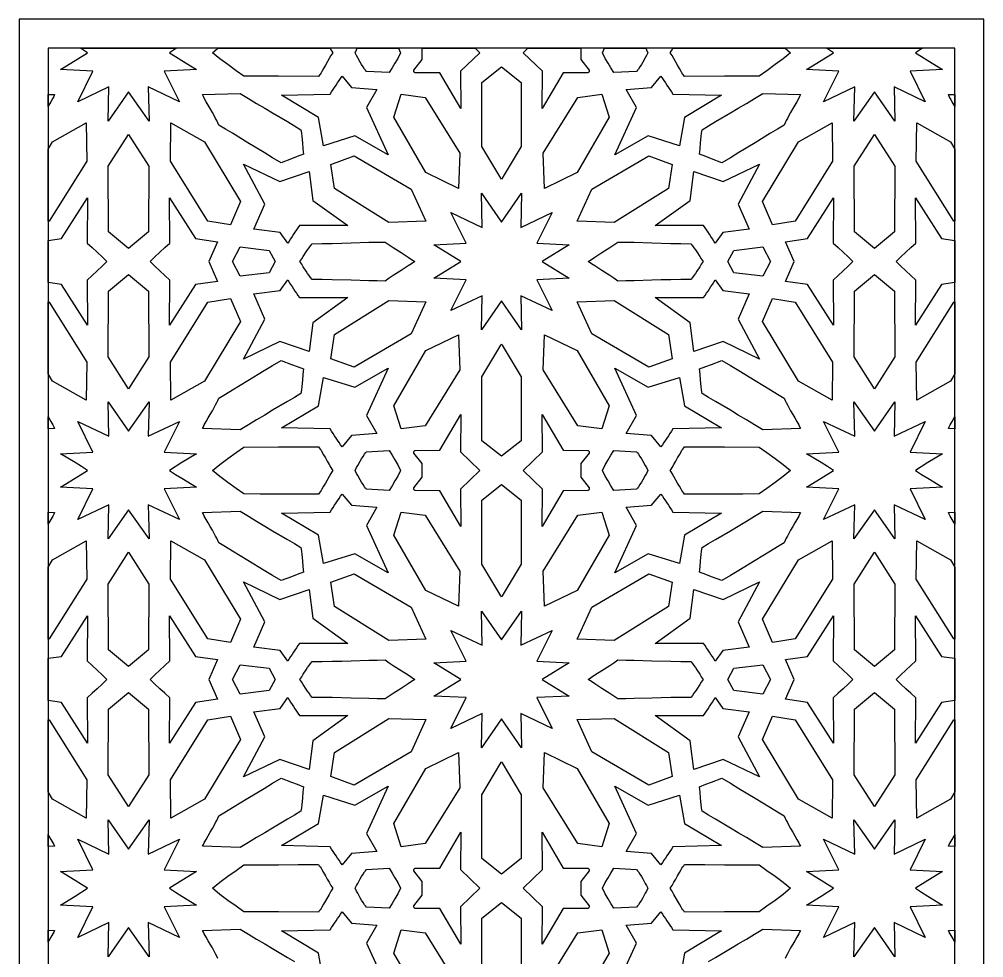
# Model space of a CAD drawing. Extents: x -500 to 500, y -1115 to 1115.
# Drawn here: x -500 to 500, y 142 to 1115 of the extents above; entities that cross this region are included whole.
import ezdxf

# ---------------------------------------------------------------- set-up
doc = ezdxf.new("R2010")
doc.units = 0
doc.layers.add('LAYER_1', color=18, linetype='CONTINUOUS')

msp = doc.modelspace()

# ---------------------------------------------------------------- linework, layer by layer
at = {"layer": 'LAYER_1'}
for points in [[(-500, -1115), (500, -1115), (500, 1115), (-500, 1115)], [(-470, 1085), (-470, -1085), (470, -1085), (470, 1085)], [(-344.4, 1080.4), (-338, 1076.4), (-331.3, 1072.3), (-316.3, 1063.1), (-349.8, 1061.3), (-334, 1029.6), (-366.3, 1044.9), (-365.5, 1009.4), (-386.7, 1039.7), (-407.9, 1009.4), (-407.2, 1044.9), (-439.4, 1029.6), (-423.7, 1061.3), (-457.2, 1063.1), (-442.1, 1072.3), (-429.1, 1080.4), (-435.4, 1084.4), (-436.4, 1085), (-337, 1085)], [(-176.8, 1083.4), (-175.9, 1081.9), (-174.9, 1080.4), (-175.9, 1078.9), (-176.8, 1077.4), (-178.8, 1074.2), (-182.5, 1067.4), (-184.4, 1064.1), (-186.2, 1061), (-187.1, 1059.5), (-188, 1058.2), (-188.9, 1056.9), (-189.8, 1055.8), (-231.2, 1056), (-250.3, 1056.1), (-267.3, 1056.1), (-275.2, 1061.7), (-283.8, 1068), (-292.2, 1074.1), (-299.8, 1080.4), (-294.3, 1085), (-177.8, 1085)], [(-104.7, 1080.4), (-107.5, 1074.5), (-110.5, 1069.5), (-113.5, 1064.6), (-116.6, 1059.7), (-140, 1061), (-141, 1062.2), (-141.9, 1063.4), (-143.5, 1065.8), (-145, 1068.2), (-146.5, 1070.6), (-149.1, 1075.2), (-150.4, 1077.4), (-151.8, 1080.4), (-150.4, 1083.4), (-149.5, 1085), (-106.9, 1085)], [(-22.6, 1080.4), (-42.4, 1061.1), (-42.1, 1022.4), (-63.8, 1059.4), (-89.5, 1059.6), (-89.9, 1059.7), (-90.2, 1060), (-90.5, 1060.3), (-90.8, 1060.7), (-90.9, 1061.2), (-91, 1061.6), (-91, 1062.1), (-90.8, 1062.4), (-82.3, 1073.3), (-82.3, 1080.4), (-82.3, 1085), (-27.3, 1085)], [(82.3, 1080.4), (82.3, 1073.3), (90.8, 1062.4), (91, 1062.1), (91, 1061.6), (90.9, 1061.2), (90.8, 1060.7), (90.5, 1060.3), (90.2, 1060), (89.9, 1059.7), (89.5, 1059.6), (63.8, 1059.4), (42.1, 1022.4), (42.4, 1061.1), (22.6, 1080.4), (27.3, 1085), (82.3, 1085)], [(150.4, 1083.4), (151.8, 1080.4), (150.4, 1077.4), (149.1, 1075.2), (146.5, 1070.6), (145, 1068.2), (143.5, 1065.8), (141.9, 1063.4), (141, 1062.2), (140, 1061), (116.6, 1059.7), (113.5, 1064.6), (110.5, 1069.5), (107.5, 1074.5), (104.7, 1080.4), (106.9, 1085), (149.5, 1085)], [(299.8, 1080.4), (292.2, 1074.1), (283.8, 1068), (275.2, 1061.7), (267.3, 1056.1), (250.3, 1056.1), (231.2, 1056), (189.8, 1055.8), (188.9, 1056.9), (188, 1058.2), (187.1, 1059.5), (186.2, 1061), (184.4, 1064.1), (182.5, 1067.4), (178.8, 1074.2), (176.8, 1077.4), (175.9, 1078.9), (174.9, 1080.4), (175.9, 1081.9), (176.8, 1083.4), (177.8, 1085), (294.3, 1085)], [(429.1, 1080.4), (435.4, 1076.4), (442.1, 1072.3), (457.2, 1063.1), (423.7, 1061.3), (439.4, 1029.6), (407.2, 1044.9), (407.9, 1009.4), (386.7, 1039.7), (365.5, 1009.4), (366.3, 1044.9), (334, 1029.6), (349.8, 1061.3), (316.3, 1063.1), (331.3, 1072.3), (344.4, 1080.4), (338, 1084.4), (337.1, 1085), (436.4, 1085)], [(20.4, 1049.5), (20.4, 983.3), (0.7, 950.4), (0, 949.4), (-0.7, 950.4), (-20.4, 983.3), (-20.4, 1049.5), (0, 1065.7)], [(-155.5, 1044.3), (-129.3, 1042.2), (-140.1, 1023.5), (-117.5, 974.5), (-152.1, 994.1), (-184.6, 984), (-189.9, 1013.3), (-228, 1036.2), (-177.7, 1037.4), (-176.2, 1039.7), (-174.7, 1042.1), (-173.1, 1044.4), (-171.6, 1046.8), (-170, 1049.1), (-168.4, 1051.4), (-166.8, 1053.7), (-165.2, 1056)], [(165.2, 1056), (166.8, 1053.7), (168.4, 1051.4), (170, 1049.1), (171.6, 1046.8), (173.1, 1044.4), (174.7, 1042.1), (176.2, 1039.7), (177.7, 1037.4), (228, 1036.2), (189.9, 1013.3), (184.6, 984), (152.1, 994.1), (117.5, 974.5), (140.1, 1023.5), (129.3, 1042.2), (155.5, 1044.3)], [(-463.5, 1036.9), (-464.3, 1035), (-465.2, 1033.2), (-467.2, 1029.6), (-469.2, 1026), (-470, 1024.7), (-470, 1037.1)], [(-262.4, 1033), (-253.9, 1027.8), (-245.5, 1022.9), (-237.3, 1018), (-221.8, 1008.9), (-214.7, 1004.6), (-208, 1000.5), (-207.5, 996.9), (-207.1, 993.4), (-206.5, 986.9), (-205.9, 980.8), (-205.5, 977.9), (-205.2, 975.1), (-211.9, 972.6), (-217.7, 970.4), (-228.5, 966.3), (-237.3, 971.5), (-246.1, 976.8), (-263, 987.1), (-278.8, 996.8), (-286.1, 1001.2), (-293, 1005.3), (-294.1, 1007.8), (-295.3, 1010.1), (-296.4, 1012.3), (-297.6, 1014.5), (-299.8, 1018.5), (-302.1, 1022.4), (-304.2, 1026), (-306.3, 1029.6), (-308.2, 1033.2), (-309.1, 1035), (-310, 1036.9), (-270.9, 1038.2)], [(-79.3, 1034.1), (-43.1, 976.2), (-44.6, 939.7), (-78.4, 956.2), (-111.8, 1013.4), (-104.1, 1037.3)], [(111.8, 1013.4), (78.4, 956.2), (44.6, 939.7), (43.1, 976.2), (79.3, 1034.1), (104.1, 1037.3)], [(310, 1036.9), (309.1, 1035), (308.2, 1033.2), (306.3, 1029.6), (304.2, 1026), (302.1, 1022.4), (299.8, 1018.5), (297.6, 1014.5), (296.4, 1012.3), (295.3, 1010.1), (294.1, 1007.8), (293, 1005.3), (286.1, 1001.2), (278.8, 996.8), (263, 987.1), (246.1, 976.8), (237.3, 971.5), (228.5, 966.3), (217.7, 970.4), (211.9, 972.6), (205.2, 975.1), (205.5, 977.9), (205.9, 980.8), (206.5, 986.9), (207.1, 993.4), (207.5, 996.9), (208, 1000.5), (214.7, 1004.6), (221.8, 1008.9), (237.3, 1018), (245.5, 1022.9), (253.9, 1027.8), (262.4, 1033), (270.9, 1038.2)], [(470, 1024.7), (469.2, 1026), (467.2, 1029.6), (465.2, 1033.2), (464.3, 1035), (463.5, 1036.9), (470, 1037.1)], [(-430.1, 968), (-469, 905.8), (-470, 905.6), (-470, 980.3), (-465.4, 987.9), (-430.8, 1007.5)], [(-308.1, 987.9), (-270.6, 926.1), (-281.1, 902.1), (-304.4, 905.8), (-343.3, 968), (-342.7, 1007.5)], [(343.3, 968), (304.4, 905.8), (281.1, 902.1), (270.6, 926.1), (308.1, 987.9), (342.7, 1007.5)], [(465.4, 987.9), (470, 980.3), (470, 905.6), (469, 905.8), (430.1, 968), (430.8, 1007.5)], [(-365.8, 962.7), (-366, 894.6), (-386.7, 877.3), (-407.4, 894.6), (-407.7, 962.7), (-386.8, 995.6), (-386.7, 995.6), (-386.7, 995.6)], [(407.7, 962.7), (407.4, 894.6), (386.7, 877.3), (366, 894.6), (365.8, 962.7), (386.7, 995.6), (386.7, 995.6), (386.8, 995.6)], [(-93.5, 938.8), (-78.4, 905.6), (-116.8, 904.3), (-173.2, 939.5), (-176.9, 964.5), (-152.7, 973.4)], [(176.9, 964.5), (173.2, 939.5), (116.8, 904.3), (78.4, 905.6), (93.5, 938.8), (152.7, 973.4)], [(-229.7, 946.8), (-199.3, 957.1), (-195.7, 927.3), (-159.2, 901.1), (-209.5, 901.1), (-211.1, 898.9), (-212.6, 896.6), (-214.2, 894.4), (-215.7, 892.1), (-217.2, 889.8), (-218.7, 887.5), (-220.1, 885.1), (-221.6, 882.8), (-229.5, 893.9), (-256.7, 897.4), (-245.5, 923.4), (-267.6, 964.9)], [(245.5, 923.4), (256.7, 897.4), (229.5, 893.9), (221.6, 882.8), (220.1, 885.1), (218.7, 887.5), (217.2, 889.8), (215.7, 892.1), (214.2, 894.4), (212.6, 896.6), (211.1, 898.9), (209.5, 901.1), (159.2, 901.1), (195.7, 927.3), (199.3, 957.1), (229.7, 946.8), (267.6, 964.9)], [(20.2, 899.2), (52.5, 914.6), (36.7, 882.8), (70.2, 881.1), (42.1, 863.9), (70.2, 846.7), (36.7, 844.9), (52.5, 813.2), (20.2, 828.5), (20.9, 793), (0, 823), (-20.9, 793), (-20.2, 828.5), (-52.5, 813.2), (-36.7, 844.9), (-70.2, 846.7), (-42.1, 863.9), (-70.2, 881.1), (-36.7, 882.8), (-52.5, 914.6), (-20.2, 899.2), (-20.9, 934.7), (0, 904.7), (20.9, 934.7)], [(-429.7, 883), (-424.5, 878.3), (-419.3, 873.5), (-414.2, 868.7), (-409.1, 863.9), (-414.2, 859), (-419.3, 854.2), (-424.5, 849.4), (-429.7, 844.7), (-429.4, 797.9), (-456.1, 840.1), (-470, 842), (-470, 885.7), (-456.1, 887.6), (-429.4, 929.8)], [(-317.4, 887.6), (-294.6, 884.4), (-303.3, 863.9), (-294.6, 843.3), (-317.4, 840.1), (-344.1, 797.9), (-343.8, 844.7), (-349, 849.4), (-354.1, 854.2), (-359.3, 859), (-364.3, 863.9), (-359.3, 868.7), (-354.1, 873.5), (-349, 878.3), (-343.8, 883), (-344.1, 929.8)], [(343.8, 883), (349, 878.3), (354.1, 873.5), (359.3, 868.7), (364.3, 863.9), (359.3, 859), (354.1, 854.2), (349, 849.4), (343.8, 844.7), (344.1, 797.9), (317.4, 840.1), (294.6, 843.3), (303.3, 863.9), (294.6, 884.4), (317.4, 887.6), (344.1, 929.8)], [(456.1, 887.6), (470, 885.7), (470, 842), (456.1, 840.1), (429.4, 797.9), (429.7, 844.7), (424.5, 849.4), (419.3, 854.2), (414.2, 859), (409.1, 863.9), (414.2, 868.7), (419.3, 873.5), (424.5, 878.3), (429.7, 883), (429.4, 929.8)], [(-116.4, 881.1), (-112.3, 878.4), (-104.2, 873.2), (-96.7, 868.4), (-93.2, 866.1), (-89.8, 863.9), (-93.2, 861.6), (-96.7, 859.3), (-104.2, 854.5), (-112.3, 849.3), (-116.4, 846.6), (-120.6, 843.7), (-128.8, 843.8), (-137.4, 843.9), (-155.8, 844.5), (-175.5, 845), (-185.8, 845.2), (-196.2, 845.3), (-197.9, 847.4), (-199.5, 849.5), (-201, 851.6), (-202.5, 853.8), (-205.5, 858.5), (-207.2, 861.1), (-209.1, 863.9), (-207.2, 866.6), (-205.5, 869.2), (-202.5, 873.9), (-201, 876.1), (-199.5, 878.2), (-197.9, 880.3), (-196.2, 882.4), (-185.8, 882.5), (-175.5, 882.7), (-165.5, 882.9), (-155.8, 883.2), (-137.4, 883.8), (-128.8, 883.9), (-120.6, 884)], [(128.8, 883.9), (137.4, 883.8), (155.8, 883.2), (175.5, 882.7), (185.8, 882.5), (196.2, 882.4), (197.9, 880.3), (199.5, 878.2), (201, 876.1), (202.5, 873.9), (205.5, 869.2), (207.2, 866.6), (209.1, 863.9), (207.2, 861.1), (205.5, 858.5), (202.5, 853.8), (201, 851.6), (199.5, 849.5), (197.9, 847.4), (196.2, 845.3), (185.8, 845.2), (175.5, 845), (165.5, 844.8), (155.8, 844.5), (137.4, 843.9), (128.8, 843.8), (120.6, 843.7), (116.4, 846.6), (112.3, 849.3), (104.2, 854.5), (96.7, 859.3), (93.2, 861.6), (89.8, 863.9), (93.2, 866.1), (96.7, 868.4), (104.2, 873.2), (112.3, 878.4), (116.4, 881.1), (120.6, 884)], [(-241, 875.5), (-234.7, 863.9), (-241, 852.2), (-270.9, 848.6), (-279, 863.9), (-270.9, 879.1)], [(279, 863.9), (270.9, 848.6), (241, 852.2), (234.7, 863.9), (241, 875.5), (270.9, 879.1)], [(-366, 833.1), (-365.8, 765), (-386.7, 732.1), (-386.7, 732.1), (-386.8, 732.1), (-407.7, 765), (-407.4, 833.1), (-386.7, 850.4)], [(407.4, 833.1), (407.7, 765), (386.8, 732.1), (386.7, 732.1), (386.7, 732.1), (365.8, 765), (366, 833.1), (386.7, 850.4)], [(-221.6, 844.9), (-220.1, 842.6), (-218.7, 840.2), (-217.2, 837.9), (-215.7, 835.6), (-214.2, 833.3), (-212.6, 831.1), (-211.1, 828.8), (-209.5, 826.6), (-159.2, 826.6), (-195.7, 800.4), (-199.3, 770.6), (-229.7, 780.9), (-267.6, 762.8), (-245.5, 804.3), (-256.7, 830.3), (-229.5, 833.8)], [(229.5, 833.8), (256.7, 830.3), (245.5, 804.3), (267.6, 762.8), (229.7, 780.9), (199.3, 770.6), (195.7, 800.4), (159.2, 826.6), (209.5, 826.6), (211.1, 828.8), (212.6, 831.1), (214.2, 833.3), (215.7, 835.6), (217.2, 837.9), (218.7, 840.2), (220.1, 842.6), (221.6, 844.9)], [(-469, 821.9), (-430.1, 759.7), (-430.8, 720.2), (-465.4, 739.8), (-470, 747.4), (-470, 822.1)], [(-270.6, 801.6), (-308.1, 739.8), (-342.7, 720.2), (-343.3, 759.7), (-304.4, 821.9), (-281.1, 825.6)], [(-78.4, 822.1), (-93.5, 788.9), (-152.7, 754.3), (-176.9, 763.2), (-173.2, 788.2), (-116.8, 823.4)], [(173.2, 788.2), (176.9, 763.2), (152.7, 754.3), (93.5, 788.9), (78.4, 822.1), (116.8, 823.4)], [(304.4, 821.9), (343.3, 759.7), (342.7, 720.2), (308.1, 739.8), (270.6, 801.6), (281.1, 825.6)], [(470, 747.4), (465.4, 739.8), (430.8, 720.2), (430.1, 759.7), (469, 821.9), (470, 822.1)], [(-43.1, 751.5), (-79.3, 693.6), (-104.1, 690.4), (-111.8, 714.3), (-78.4, 771.5), (-44.6, 788)], [(78.4, 771.5), (111.8, 714.3), (104.1, 690.4), (79.3, 693.6), (43.1, 751.5), (44.6, 788)], [(0.7, 777.3), (20.4, 744.4), (20.4, 678.2), (0, 662), (-20.4, 678.2), (-20.4, 744.4), (-0.7, 777.3), (0, 778.5)], [(-217.7, 757.3), (-211.9, 755.1), (-205.2, 752.6), (-205.5, 749.8), (-205.9, 746.9), (-206.5, 740.8), (-207.1, 734.3), (-207.5, 730.8), (-208, 727.2), (-214.7, 723.1), (-221.8, 718.8), (-237.3, 709.7), (-245.5, 704.8), (-253.9, 699.9), (-262.4, 694.7), (-270.9, 689.5), (-310, 690.8), (-309.1, 692.7), (-308.2, 694.5), (-306.3, 698.1), (-304.2, 701.7), (-302.1, 705.3), (-299.8, 709.2), (-297.6, 713.2), (-296.4, 715.4), (-295.3, 717.6), (-294.1, 719.9), (-293, 722.4), (-286.1, 726.5), (-278.8, 730.9), (-263, 740.6), (-246.1, 750.9), (-237.3, 756.2), (-228.5, 761.4)], [(237.3, 756.2), (246.1, 750.9), (263, 740.6), (278.8, 730.9), (286.1, 726.5), (293, 722.4), (294.1, 719.9), (295.3, 717.6), (296.4, 715.4), (297.6, 713.2), (299.8, 709.2), (302.1, 705.3), (304.2, 701.7), (306.3, 698.1), (308.2, 694.5), (309.1, 692.7), (310, 690.8), (270.9, 689.5), (262.4, 694.7), (253.9, 699.9), (245.5, 704.8), (237.3, 709.7), (221.8, 718.8), (214.7, 723.1), (208, 727.2), (207.5, 730.8), (207.1, 734.3), (206.5, 740.8), (205.9, 746.9), (205.5, 749.8), (205.2, 752.6), (211.9, 755.1), (217.7, 757.3), (228.5, 761.4)], [(-140.1, 704.2), (-129.3, 685.5), (-155.5, 683.4), (-165.2, 671.7), (-166.8, 674), (-168.4, 676.3), (-170, 678.6), (-171.6, 680.9), (-173.1, 683.3), (-174.7, 685.6), (-176.2, 688), (-177.7, 690.3), (-228, 691.5), (-189.9, 714.4), (-184.6, 743.7), (-152.1, 733.6), (-117.5, 753.2)], [(152.1, 733.6), (184.6, 743.7), (189.9, 714.4), (228, 691.5), (177.7, 690.3), (176.2, 688), (174.7, 685.6), (173.1, 683.3), (171.6, 680.9), (170, 678.6), (168.4, 676.3), (166.8, 674), (165.2, 671.7), (155.5, 683.4), (129.3, 685.5), (140.1, 704.2), (117.5, 753.2)], [(-366.3, 682.8), (-334, 698.1), (-349.8, 666.4), (-316.3, 664.6), (-331.3, 655.4), (-344.4, 647.3), (-338, 643.3), (-331.3, 639.2), (-316.3, 629.9), (-349.8, 628.2), (-334, 596.4), (-366.3, 611.8), (-365.5, 576.3), (-386.7, 606.6), (-407.9, 576.3), (-407.2, 611.8), (-439.4, 596.4), (-423.7, 628.2), (-457.2, 629.9), (-442.1, 639.2), (-429.1, 647.3), (-435.4, 651.3), (-442.1, 655.4), (-457.2, 664.6), (-423.7, 666.4), (-439.4, 698.1), (-407.2, 682.8), (-407.9, 718.3), (-386.7, 688), (-365.5, 718.3)], [(407.2, 682.8), (439.4, 698.1), (423.7, 666.4), (457.2, 664.6), (442.1, 655.4), (429.1, 647.3), (435.4, 643.3), (442.1, 639.2), (457.2, 629.9), (423.7, 628.2), (439.4, 596.4), (407.2, 611.8), (407.9, 576.3), (386.7, 606.6), (365.5, 576.3), (366.3, 611.8), (334, 596.4), (349.8, 628.2), (316.3, 629.9), (331.3, 639.2), (344.4, 647.3), (338, 651.3), (331.3, 655.4), (316.3, 664.6), (349.8, 666.4), (334, 698.1), (366.3, 682.8), (365.5, 718.3), (386.7, 688), (407.9, 718.3)], [(-469.2, 701.7), (-467.2, 698.1), (-465.2, 694.5), (-464.3, 692.7), (-463.5, 690.8), (-470, 690.6), (-470, 703)], [(-42.4, 666.6), (-22.6, 647.3), (-42.4, 628), (-42.1, 589.2), (-63.8, 626.2), (-89.5, 626.5), (-89.9, 626.6), (-90.2, 626.8), (-90.5, 627.2), (-90.8, 627.6), (-90.9, 628.1), (-91, 628.5), (-91, 628.9), (-90.8, 629.3), (-82.3, 640.2), (-82.3, 647.3), (-82.3, 654.4), (-90.8, 665.3), (-91, 665.7), (-91, 666.1), (-90.9, 666.5), (-90.8, 667), (-90.5, 667.4), (-90.2, 667.7), (-89.9, 668), (-89.5, 668.1), (-63.8, 668.3), (-42.1, 705.3)], [(63.8, 668.3), (89.5, 668.1), (89.9, 668), (90.2, 667.7), (90.5, 667.4), (90.8, 667), (90.9, 666.5), (91, 666.1), (91, 665.7), (90.8, 665.3), (82.3, 654.4), (82.3, 647.3), (82.3, 640.2), (90.8, 629.3), (91, 628.9), (91, 628.5), (90.9, 628.1), (90.8, 627.6), (90.5, 627.2), (90.2, 626.8), (89.9, 626.6), (89.5, 626.5), (63.8, 626.2), (42.1, 589.2), (42.4, 628), (22.6, 647.3), (42.4, 666.6), (42.1, 705.3)], [(470, 690.6), (463.5, 690.8), (464.3, 692.7), (465.2, 694.5), (467.2, 698.1), (469.2, 701.7), (470, 703)], [(-188.9, 670.8), (-188, 669.5), (-187.1, 668.2), (-186.2, 666.7), (-184.4, 663.6), (-182.5, 660.3), (-180.7, 656.9), (-178.8, 653.5), (-176.8, 650.3), (-175.9, 648.8), (-174.9, 647.3), (-175.9, 645.8), (-176.8, 644.3), (-178.8, 641), (-182.5, 634.2), (-184.4, 630.9), (-186.2, 627.8), (-187.1, 626.4), (-188, 625), (-188.9, 623.8), (-189.8, 622.7), (-231.2, 622.8), (-250.3, 622.9), (-267.3, 623), (-275.2, 628.6), (-283.8, 634.8), (-292.2, 641), (-299.8, 647.3), (-292.2, 653.6), (-283.8, 659.7), (-275.2, 666), (-267.3, 671.6), (-231.2, 671.7), (-210.8, 671.8), (-189.8, 671.9)], [(210.8, 671.8), (231.2, 671.7), (267.3, 671.6), (275.2, 666), (283.8, 659.7), (292.2, 653.6), (299.8, 647.3), (292.2, 641), (283.8, 634.8), (275.2, 628.6), (267.3, 623), (250.3, 622.9), (231.2, 622.8), (189.8, 622.7), (188.9, 623.8), (188, 625), (187.1, 626.4), (186.2, 627.8), (184.4, 630.9), (182.5, 634.2), (178.8, 641), (176.8, 644.3), (175.9, 645.8), (174.9, 647.3), (175.9, 648.8), (176.8, 650.3), (178.8, 653.5), (180.7, 656.9), (182.5, 660.3), (184.4, 663.6), (186.2, 666.7), (187.1, 668.2), (188, 669.5), (188.9, 670.8), (189.8, 671.9)], [(-113.5, 663.1), (-110.5, 658.2), (-107.5, 653.2), (-104.7, 647.3), (-107.5, 641.4), (-110.5, 636.4), (-113.5, 631.5), (-116.6, 626.6), (-140, 627.9), (-141, 629), (-141.9, 630.2), (-143.5, 632.6), (-145, 635.1), (-146.5, 637.5), (-149.1, 642.1), (-150.4, 644.3), (-151.8, 647.3), (-150.4, 650.3), (-149.1, 652.5), (-146.5, 657.1), (-145, 659.5), (-143.5, 661.9), (-141.9, 664.3), (-141, 665.5), (-140, 666.7), (-116.6, 668)], [(140, 666.7), (141, 665.5), (141.9, 664.3), (143.5, 661.9), (145, 659.5), (146.5, 657.1), (149.1, 652.5), (150.4, 650.3), (151.8, 647.3), (150.4, 644.3), (149.1, 642.1), (146.5, 637.5), (145, 635.1), (143.5, 632.6), (141.9, 630.2), (141, 629), (140, 627.9), (116.6, 626.6), (113.5, 631.5), (110.5, 636.4), (107.5, 641.4), (104.7, 647.3), (107.5, 653.2), (110.5, 658.2), (113.5, 663.1), (116.6, 668)], [(20.4, 616.4), (20.4, 550.2), (0.7, 517.3), (0, 516.1), (-0.7, 517.3), (-20.4, 550.2), (-20.4, 616.4), (0, 632.6)], [(-155.5, 611.2), (-129.3, 609.1), (-140.1, 590.4), (-117.5, 541.3), (-152.1, 561), (-184.6, 550.8), (-189.9, 580.2), (-228, 603.1), (-177.7, 604.2), (-176.2, 606.6), (-174.7, 609), (-173.1, 611.3), (-171.6, 613.6), (-170, 615.9), (-168.4, 618.3), (-166.8, 620.6), (-165.2, 622.9)], [(165.2, 622.9), (166.8, 620.6), (168.4, 618.3), (170, 615.9), (171.6, 613.6), (173.1, 611.3), (174.7, 609), (176.2, 606.6), (177.7, 604.2), (228, 603.1), (189.9, 580.2), (184.6, 550.8), (152.1, 561), (117.5, 541.3), (140.1, 590.4), (129.3, 609.1), (155.5, 611.2)], [(-463.5, 603.8), (-464.3, 601.9), (-465.2, 600.1), (-467.2, 596.5), (-469.2, 592.9), (-470, 591.6), (-470, 604)], [(-262.4, 599.8), (-253.9, 594.7), (-245.5, 589.7), (-237.3, 584.9), (-221.8, 575.8), (-214.7, 571.5), (-208, 567.4), (-207.5, 563.7), (-207.1, 560.3), (-206.5, 553.7), (-205.9, 547.7), (-205.5, 544.8), (-205.2, 542), (-211.9, 539.5), (-217.7, 537.2), (-228.5, 533.2), (-237.3, 538.4), (-246.1, 543.6), (-263, 554), (-278.8, 563.7), (-286.1, 568.1), (-293, 572.2), (-294.1, 574.6), (-295.3, 577), (-296.4, 579.2), (-297.6, 581.3), (-299.8, 585.4), (-302.1, 589.2), (-304.2, 592.9), (-306.3, 596.5), (-308.2, 600.1), (-309.1, 601.9), (-310, 603.8), (-270.9, 605.1)], [(-79.3, 601), (-43.1, 543), (-44.6, 506.6), (-78.4, 523), (-111.8, 580.2), (-104.1, 604.2)], [(111.8, 580.2), (78.4, 523), (44.6, 506.6), (43.1, 543), (79.3, 601), (104.1, 604.2)], [(310, 603.8), (309.1, 601.9), (308.2, 600.1), (306.3, 596.5), (304.2, 592.9), (302.1, 589.2), (299.8, 585.4), (297.6, 581.3), (296.4, 579.2), (295.3, 577), (294.1, 574.6), (293, 572.2), (286.1, 568.1), (278.8, 563.7), (263, 554), (246.1, 543.6), (237.3, 538.4), (228.5, 533.2), (217.7, 537.2), (211.9, 539.5), (205.2, 542), (205.5, 544.8), (205.9, 547.7), (206.5, 553.7), (207.1, 560.3), (207.5, 563.7), (208, 567.4), (214.7, 571.5), (221.8, 575.8), (237.3, 584.9), (245.5, 589.7), (253.9, 594.7), (262.4, 599.8), (270.9, 605.1)], [(470, 591.6), (469.2, 592.9), (467.2, 596.5), (465.2, 600.1), (464.3, 601.9), (463.5, 603.8), (470, 604)], [(-430.1, 534.8), (-469, 472.7), (-470, 472.5), (-470, 547.2), (-465.4, 554.8), (-430.8, 574.4)], [(-308.1, 554.8), (-270.6, 493), (-281.1, 469), (-304.4, 472.7), (-343.3, 534.8), (-342.7, 574.4)], [(343.3, 534.8), (304.4, 472.7), (281.1, 469), (270.6, 493), (308.1, 554.8), (342.7, 574.4)], [(465.4, 554.8), (470, 547.2), (470, 472.5), (469, 472.7), (430.1, 534.8), (430.8, 574.4)], [(-365.8, 529.5), (-366, 461.5), (-386.7, 444.2), (-407.4, 461.5), (-407.7, 529.5), (-386.8, 562.5), (-386.7, 562.4), (-386.7, 562.5)], [(407.7, 529.5), (407.4, 461.5), (386.7, 444.2), (366, 461.5), (365.8, 529.5), (386.7, 562.5), (386.7, 562.4), (386.8, 562.5)], [(-93.5, 505.7), (-78.4, 472.5), (-116.8, 471.2), (-173.2, 506.4), (-176.9, 531.4), (-152.7, 540.2)], [(176.9, 531.4), (173.2, 506.4), (116.8, 471.2), (78.4, 472.5), (93.5, 505.7), (152.7, 540.2)], [(-229.7, 513.6), (-199.3, 524), (-195.7, 494.2), (-159.2, 468), (-209.5, 468), (-211.1, 465.8), (-212.6, 463.5), (-214.2, 461.2), (-215.7, 459), (-217.2, 456.7), (-218.7, 454.3), (-220.1, 452), (-221.6, 449.7), (-229.5, 460.8), (-256.7, 464.3), (-245.5, 490.3), (-267.6, 531.8)], [(245.5, 490.3), (256.7, 464.3), (229.5, 460.8), (221.6, 449.7), (220.1, 452), (218.7, 454.3), (217.2, 456.7), (215.7, 459), (214.2, 461.2), (212.6, 463.5), (211.1, 465.8), (209.5, 468), (159.2, 468), (195.7, 494.2), (199.3, 524), (229.7, 513.6), (267.6, 531.8)], [(20.2, 466.1), (52.5, 481.4), (36.7, 449.7), (70.2, 447.9), (42.1, 430.7), (70.2, 413.5), (36.7, 411.8), (52.5, 380), (20.2, 395.4), (20.9, 359.9), (0, 389.8), (-20.9, 359.9), (-20.2, 395.4), (-52.5, 380), (-36.7, 411.8), (-70.2, 413.5), (-42.1, 430.7), (-70.2, 447.9), (-36.7, 449.7), (-52.5, 481.4), (-20.2, 466.1), (-20.9, 501.5), (0, 471.6), (20.9, 501.5)], [(-429.7, 449.9), (-424.5, 445.2), (-419.3, 440.4), (-414.2, 435.6), (-409.1, 430.7), (-414.2, 425.9), (-419.3, 421), (-424.5, 416.3), (-429.7, 411.6), (-429.4, 364.7), (-456.1, 406.9), (-470, 408.9), (-470, 452.6), (-456.1, 454.5), (-429.4, 496.7)], [(-317.4, 454.5), (-294.6, 451.3), (-303.3, 430.7), (-294.6, 410.1), (-317.4, 406.9), (-344.1, 364.7), (-343.8, 411.6), (-349, 416.3), (-354.1, 421), (-359.3, 425.9), (-364.3, 430.7), (-359.3, 435.6), (-354.1, 440.4), (-349, 445.2), (-343.8, 449.9), (-344.1, 496.7)], [(343.8, 449.9), (349, 445.2), (354.1, 440.4), (359.3, 435.6), (364.3, 430.7), (359.3, 425.9), (354.1, 421), (349, 416.3), (343.8, 411.6), (344.1, 364.7), (317.4, 406.9), (294.6, 410.1), (303.3, 430.7), (294.6, 451.3), (317.4, 454.5), (344.1, 496.7)], [(456.1, 454.5), (470, 452.6), (470, 408.9), (456.1, 406.9), (429.4, 364.7), (429.7, 411.6), (424.5, 416.3), (419.3, 421), (414.2, 425.9), (409.1, 430.7), (414.2, 435.6), (419.3, 440.4), (424.5, 445.2), (429.7, 449.9), (429.4, 496.7)], [(-116.4, 448), (-112.3, 445.2), (-104.2, 440.1), (-96.7, 435.3), (-93.2, 433), (-89.8, 430.7), (-93.2, 428.5), (-96.7, 426.1), (-104.2, 421.4), (-112.3, 416.2), (-116.4, 413.5), (-120.6, 410.6), (-128.8, 410.6), (-137.4, 410.8), (-155.8, 411.4), (-175.5, 411.9), (-185.8, 412.1), (-196.2, 412.1), (-197.9, 414.2), (-199.5, 416.3), (-201, 418.5), (-202.5, 420.7), (-205.5, 425.4), (-207.2, 428), (-209.1, 430.7), (-207.2, 433.5), (-205.5, 436), (-202.5, 440.8), (-201, 443), (-199.5, 445.1), (-197.9, 447.2), (-196.2, 449.3), (-185.8, 449.4), (-175.5, 449.5), (-165.5, 449.8), (-155.8, 450.1), (-137.4, 450.6), (-128.8, 450.8), (-120.6, 450.9)], [(128.8, 450.8), (137.4, 450.6), (155.8, 450.1), (175.5, 449.5), (185.8, 449.4), (196.2, 449.3), (197.9, 447.2), (199.5, 445.1), (201, 443), (202.5, 440.8), (205.5, 436), (207.2, 433.5), (209.1, 430.7), (207.2, 428), (205.5, 425.4), (202.5, 420.7), (201, 418.5), (199.5, 416.3), (197.9, 414.2), (196.2, 412.1), (185.8, 412.1), (175.5, 411.9), (165.5, 411.6), (155.8, 411.4), (137.4, 410.8), (128.8, 410.6), (120.6, 410.6), (116.4, 413.5), (112.3, 416.2), (104.2, 421.4), (96.7, 426.1), (93.2, 428.5), (89.8, 430.7), (93.2, 433), (96.7, 435.3), (104.2, 440.1), (112.3, 445.2), (116.4, 448), (120.6, 450.9)], [(-241, 442.4), (-234.7, 430.7), (-241, 419.1), (-270.9, 415.5), (-279, 430.7), (-270.9, 446)], [(279, 430.7), (270.9, 415.5), (241, 419.1), (234.7, 430.7), (241, 442.4), (270.9, 446)], [(-366, 400), (-365.8, 331.9), (-386.7, 299), (-386.7, 299), (-386.8, 299), (-407.7, 331.9), (-407.4, 400), (-386.7, 417.3)], [(-221.6, 411.8), (-220.1, 409.4), (-218.7, 407.1), (-217.2, 404.8), (-215.7, 402.5), (-214.2, 400.2), (-212.6, 397.9), (-211.1, 395.7), (-209.5, 393.4), (-159.2, 393.4), (-195.7, 367.2), (-199.3, 337.5), (-229.7, 347.8), (-267.6, 329.7), (-245.5, 371.1), (-256.7, 397.2), (-229.5, 400.7)], [(229.5, 400.7), (256.7, 397.2), (245.5, 371.1), (267.6, 329.7), (229.7, 347.8), (199.3, 337.5), (195.7, 367.2), (159.2, 393.4), (209.5, 393.4), (211.1, 395.7), (212.6, 397.9), (214.2, 400.2), (215.7, 402.5), (217.2, 404.8), (218.7, 407.1), (220.1, 409.4), (221.6, 411.8)], [(407.4, 400), (407.7, 331.9), (386.8, 299), (386.7, 299), (386.7, 299), (365.8, 331.9), (366, 400), (386.7, 417.3)], [(-270.6, 368.4), (-308.1, 306.6), (-342.7, 287), (-343.3, 326.6), (-304.4, 388.8), (-281.1, 392.5)], [(-78.4, 389), (-93.5, 355.8), (-152.7, 321.2), (-176.9, 330.1), (-173.2, 355.1), (-116.8, 390.2)], [(173.2, 355.1), (176.9, 330.1), (152.7, 321.2), (93.5, 355.8), (78.4, 389), (116.8, 390.2)], [(304.4, 388.8), (343.3, 326.6), (342.7, 287), (308.1, 306.6), (270.6, 368.4), (281.1, 392.5)], [(-469, 388.8), (-430.1, 326.6), (-430.8, 287), (-465.4, 306.6), (-470, 314.3), (-470, 388.9)], [(470, 314.3), (465.4, 306.6), (430.8, 287), (430.1, 326.6), (469, 388.8), (470, 388.9)], [(-43.1, 318.4), (-79.3, 260.5), (-104.1, 257.2), (-111.8, 281.2), (-78.4, 338.4), (-44.6, 354.9)], [(78.4, 338.4), (111.8, 281.2), (104.1, 257.2), (79.3, 260.5), (43.1, 318.4), (44.6, 354.9)], [(0.7, 344.2), (20.4, 311.2), (20.4, 245), (0, 228.9), (-20.4, 245), (-20.4, 311.2), (-0.7, 344.2), (0, 345.6)], [(-217.7, 324.2), (-211.9, 322), (-205.2, 319.5), (-205.5, 316.7), (-205.9, 313.8), (-206.5, 307.7), (-207.1, 301.2), (-207.5, 297.7), (-208, 294.1), (-214.7, 290), (-221.8, 285.7), (-237.3, 276.5), (-245.5, 271.7), (-253.9, 266.7), (-262.4, 261.6), (-270.9, 256.4), (-310, 257.7), (-309.1, 259.5), (-308.2, 261.4), (-306.3, 264.9), (-304.2, 268.5), (-302.1, 272.2), (-299.8, 276), (-297.6, 280.1), (-296.4, 282.3), (-295.3, 284.5), (-294.1, 286.8), (-293, 289.2), (-286.1, 293.3), (-278.8, 297.8), (-263, 307.5), (-246.1, 317.8), (-237.3, 323.1), (-228.5, 328.3)], [(-140.1, 271.1), (-129.3, 252.4), (-155.5, 250.3), (-165.2, 238.6), (-166.8, 240.9), (-168.4, 243.2), (-170, 245.5), (-171.6, 247.8), (-173.1, 250.2), (-174.7, 252.5), (-176.2, 254.8), (-177.7, 257.2), (-228, 258.4), (-189.9, 281.3), (-184.6, 310.6), (-152.1, 300.4), (-117.5, 320.1)], [(152.1, 300.4), (184.6, 310.6), (189.9, 281.3), (228, 258.4), (177.7, 257.2), (176.2, 254.8), (174.7, 252.5), (173.1, 250.2), (171.6, 247.8), (170, 245.5), (168.4, 243.2), (166.8, 240.9), (165.2, 238.6), (155.5, 250.3), (129.3, 252.4), (140.1, 271.1), (117.5, 320.1)], [(237.3, 323.1), (246.1, 317.8), (263, 307.5), (278.8, 297.8), (286.1, 293.3), (293, 289.2), (294.1, 286.8), (295.3, 284.5), (296.4, 282.3), (297.6, 280.1), (299.8, 276), (302.1, 272.2), (304.2, 268.5), (306.3, 264.9), (308.2, 261.4), (309.1, 259.5), (310, 257.7), (270.9, 256.4), (262.4, 261.6), (253.9, 266.7), (245.5, 271.7), (237.3, 276.5), (221.8, 285.7), (214.7, 290), (208, 294.1), (207.5, 297.7), (207.1, 301.2), (206.5, 307.7), (205.9, 313.8), (205.5, 316.7), (205.2, 319.5), (211.9, 322), (217.7, 324.2), (228.5, 328.3)], [(-366.3, 249.6), (-334, 265), (-349.8, 233.2), (-316.3, 231.5), (-331.3, 222.3), (-344.4, 214.2), (-338, 210.2), (-331.3, 206), (-316.3, 196.8), (-349.8, 195.1), (-334, 163.3), (-366.3, 178.7), (-365.5, 143.2), (-386.7, 173.5), (-407.9, 143.2), (-407.2, 178.7), (-439.4, 163.3), (-423.7, 195.1), (-457.2, 196.8), (-442.1, 206), (-429.1, 214.2), (-435.4, 218.2), (-442.1, 222.3), (-457.2, 231.5), (-423.7, 233.2), (-439.4, 265), (-407.2, 249.6), (-407.9, 285.1), (-386.7, 254.8), (-365.5, 285.1)], [(407.2, 249.6), (439.4, 265), (423.7, 233.2), (457.2, 231.5), (442.1, 222.3), (429.1, 214.2), (435.4, 210.2), (442.1, 206), (457.2, 196.8), (423.7, 195.1), (439.4, 163.3), (407.2, 178.7), (407.9, 143.2), (386.7, 173.5), (365.5, 143.2), (366.3, 178.7), (334, 163.3), (349.8, 195.1), (316.3, 196.8), (331.3, 206), (344.4, 214.2), (338, 218.2), (331.3, 222.3), (316.3, 231.5), (349.8, 233.2), (334, 265), (366.3, 249.6), (365.5, 285.1), (386.7, 254.8), (407.9, 285.1)], [(-42.4, 233.5), (-22.6, 214.2), (-42.4, 194.8), (-42.1, 156.1), (-63.8, 193.1), (-89.5, 193.4), (-89.9, 193.5), (-90.2, 193.7), (-90.5, 194.1), (-90.8, 194.5), (-90.9, 194.9), (-91, 195.4), (-91, 195.8), (-90.8, 196.1), (-82.3, 207.1), (-82.3, 214.2), (-82.3, 221.3), (-90.8, 232.2), (-91, 232.5), (-91, 232.9), (-90.9, 233.4), (-90.8, 233.8), (-90.5, 234.3), (-90.2, 234.6), (-89.9, 234.8), (-89.5, 234.9), (-63.8, 235.2), (-42.1, 272.2)], [(63.8, 235.2), (89.5, 234.9), (89.9, 234.8), (90.2, 234.6), (90.5, 234.3), (90.8, 233.8), (90.9, 233.4), (91, 232.9), (91, 232.5), (90.8, 232.2), (82.3, 221.3), (82.3, 214.2), (82.3, 207.1), (90.8, 196.1), (91, 195.8), (91, 195.4), (90.9, 194.9), (90.8, 194.5), (90.5, 194.1), (90.2, 193.7), (89.9, 193.5), (89.5, 193.4), (63.8, 193.1), (42.1, 156.1), (42.4, 194.8), (22.6, 214.2), (42.4, 233.5), (42.1, 272.2)], [(-469.2, 268.5), (-467.2, 264.9), (-465.2, 261.4), (-464.3, 259.5), (-463.5, 257.7), (-470, 257.5), (-470, 269.9)], [(470, 257.5), (463.5, 257.7), (464.3, 259.5), (465.2, 261.4), (467.2, 264.9), (469.2, 268.5), (470, 269.9)], [(-188.9, 237.6), (-188, 236.4), (-187.1, 235.1), (-186.2, 233.6), (-184.4, 230.5), (-182.5, 227.2), (-180.7, 223.8), (-178.8, 220.4), (-176.8, 217.2), (-175.9, 215.6), (-174.9, 214.2), (-175.9, 212.7), (-176.8, 211.2), (-178.8, 207.9), (-182.5, 201.1), (-184.4, 197.8), (-186.2, 194.7), (-187.1, 193.3), (-188, 191.9), (-188.9, 190.7), (-189.8, 189.6), (-231.2, 189.7), (-250.3, 189.8), (-267.3, 189.9), (-275.2, 195.5), (-283.8, 201.7), (-292.2, 207.9), (-299.8, 214.2), (-292.2, 220.5), (-283.8, 226.6), (-275.2, 232.8), (-267.3, 238.5), (-231.2, 238.6), (-210.8, 238.7), (-189.8, 238.8)], [(-113.5, 230), (-110.5, 225), (-107.5, 220.1), (-104.7, 214.2), (-107.5, 208.3), (-110.5, 203.3), (-113.5, 198.4), (-116.6, 193.5), (-140, 194.7), (-141, 195.9), (-141.9, 197.1), (-143.5, 199.5), (-145, 201.9), (-146.5, 204.3), (-149.1, 209), (-150.4, 211.2), (-151.8, 214.2), (-150.4, 217.1), (-149.1, 219.3), (-146.5, 224), (-145, 226.4), (-143.5, 228.8), (-141.9, 231.2), (-141, 232.4), (-140, 233.6), (-116.6, 234.9)], [(140, 233.6), (141, 232.4), (141.9, 231.2), (143.5, 228.8), (145, 226.4), (146.5, 224), (149.1, 219.3), (150.4, 217.1), (151.8, 214.2), (150.4, 211.2), (149.1, 209), (146.5, 204.3), (145, 201.9), (143.5, 199.5), (141.9, 197.1), (141, 195.9), (140, 194.7), (116.6, 193.5), (113.5, 198.4), (110.5, 203.3), (107.5, 208.3), (104.7, 214.2), (107.5, 220.1), (110.5, 225), (113.5, 230), (116.6, 234.9)], [(210.8, 238.7), (231.2, 238.6), (267.3, 238.5), (275.2, 232.8), (283.8, 226.6), (292.2, 220.5), (299.8, 214.2), (292.2, 207.9), (283.8, 201.7), (275.2, 195.5), (267.3, 189.9), (250.3, 189.8), (231.2, 189.7), (189.8, 189.6), (188.9, 190.7), (188, 191.9), (187.1, 193.3), (186.2, 194.7), (184.4, 197.8), (182.5, 201.1), (178.8, 207.9), (176.8, 211.2), (175.9, 212.7), (174.9, 214.2), (175.9, 215.6), (176.8, 217.2), (178.8, 220.4), (180.7, 223.8), (182.5, 227.2), (184.4, 230.5), (186.2, 233.6), (187.1, 235.1), (188, 236.4), (188.9, 237.6), (189.8, 238.8)], [(20.4, 183.3), (20.4, 117.1), (0.7, 84.1), (0, 83.1), (-0.7, 84.1), (-20.4, 117.1), (-20.4, 183.3), (0, 199.4)], [(-155.5, 178.1), (-129.3, 175.9), (-140.1, 157.2), (-117.5, 108.2), (-152.1, 127.9), (-184.6, 117.7), (-189.9, 147.1), (-228, 170), (-177.7, 171.1), (-176.2, 173.5), (-174.7, 175.8), (-173.1, 178.2), (-171.6, 180.5), (-170, 182.8), (-168.4, 185.1), (-166.8, 187.4), (-165.2, 189.7)], [(165.2, 189.7), (166.8, 187.4), (168.4, 185.1), (170, 182.8), (171.6, 180.5), (173.1, 178.2), (174.7, 175.8), (176.2, 173.5), (177.7, 171.1), (228, 170), (189.9, 147.1), (184.6, 117.7), (152.1, 127.9), (117.5, 108.2), (140.1, 157.2), (129.3, 175.9), (155.5, 178.1)], [(-463.5, 170.6), (-464.3, 168.8), (-465.2, 167), (-467.2, 163.4), (-469.2, 159.8), (-470, 158.5), (-470, 170.9)], [(-79.3, 167.9), (-43.1, 109.9), (-44.6, 73.4), (-78.4, 89.9), (-111.8, 147.1), (-104.1, 171.1)], [(111.8, 147.1), (78.4, 89.9), (44.6, 73.4), (43.1, 109.9), (79.3, 167.9), (104.1, 171.1)], [(470, 158.5), (469.2, 159.8), (467.2, 163.4), (465.2, 167), (464.3, 168.8), (463.5, 170.6), (470, 170.9)]]:
    msp.add_lwpolyline(points, close=True, dxfattribs=at)
for points in [[(-294.1, 141.5), (-295.3, 143.8), (-296.4, 146.1), (-297.6, 148.2), (-299.8, 152.3), (-302.1, 156.1), (-304.2, 159.8), (-306.3, 163.4), (-308.2, 167), (-309.1, 168.8), (-310, 170.6), (-270.9, 171.9), (-262.4, 166.7), (-253.9, 161.6), (-245.5, 156.6), (-237.3, 151.8), (-221.8, 142.6), (-214.7, 138.3)], [(214.7, 138.3), (221.8, 142.6), (237.3, 151.8), (245.5, 156.6), (253.9, 161.6), (262.4, 166.7), (270.9, 171.9), (310, 170.6), (309.1, 168.8), (308.2, 167), (306.3, 163.4), (304.2, 159.8), (302.1, 156.1), (299.8, 152.3), (297.6, 148.2), (296.4, 146.1), (295.3, 143.8), (294.1, 141.5)]]:
    msp.add_lwpolyline(points, dxfattribs=at)

doc.saveas('drawing.dxf')
